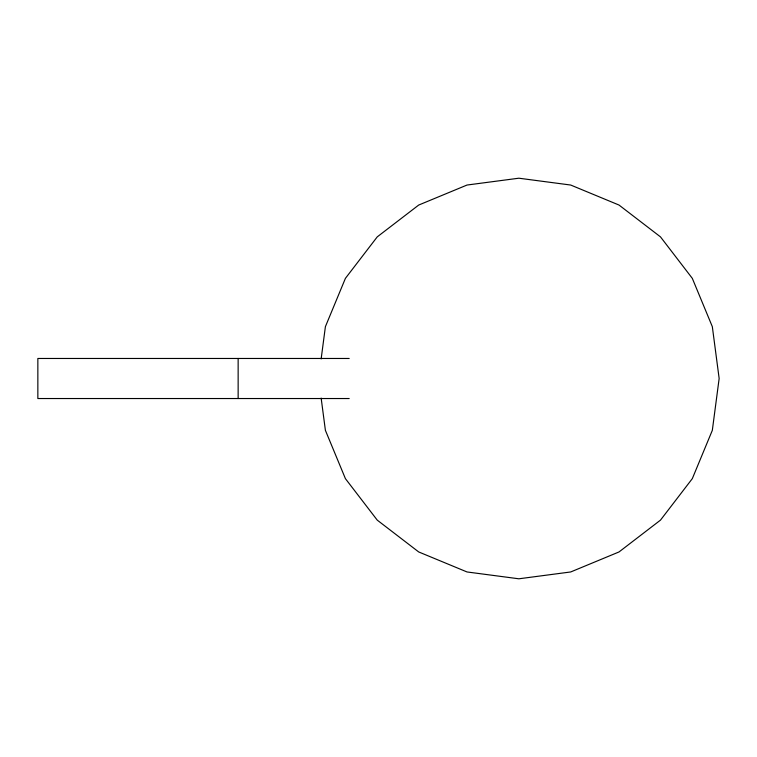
<?xml version="1.0" encoding="UTF-8"?>
<svg xmlns="http://www.w3.org/2000/svg" width="757" height="757" viewBox="0 0 757 757"><rect width="100%" height="100%" fill="white"/><g stroke="black" fill="none" stroke-linecap="round" stroke-linejoin="round"><path stroke-width="1.14" d="M321.148 358.913L325.396 326.664L345.41 278.358L377.241 236.875L418.716 205.043L467.022 185.039L518.857 178.207L570.702 185.039L619.008 205.043L660.483 236.875L692.314 278.358L712.328 326.664L719.15 378.5L712.328 430.336L692.314 478.642L660.483 520.125L619.008 551.957L570.702 571.961L518.857 578.793L467.022 571.961L418.716 551.957L377.241 520.125L345.41 478.642L325.396 430.336L321.148 398.087M349.195 358.468L37.85 358.468L37.85 398.532L349.195 398.532M238.143 358.468L238.143 398.532"/></g></svg>
